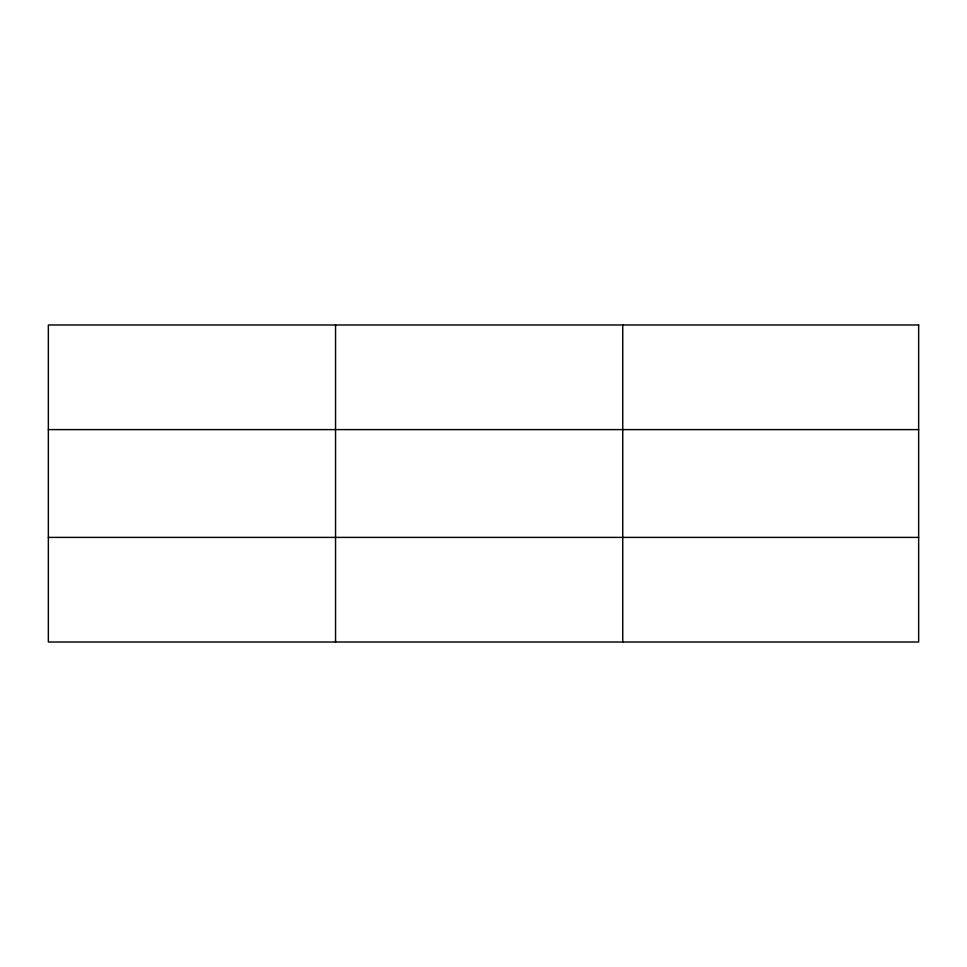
<?xml version="1.0" encoding="UTF-8"?>
<svg xmlns="http://www.w3.org/2000/svg" width="967" height="967" viewBox="0 0 967 967"><rect width="100%" height="100%" fill="white"/><g stroke="black" fill="none" stroke-linecap="round" stroke-linejoin="round"><path stroke-width="1.45" d="M335.549 642.015L335.549 324.985M622.748 642.015L622.748 324.985M48.35 429.602L918.65 429.602M48.35 537.398L918.65 537.398M918.65 324.985L918.65 642.015L48.35 642.015L48.35 324.985L918.65 324.985"/></g></svg>
